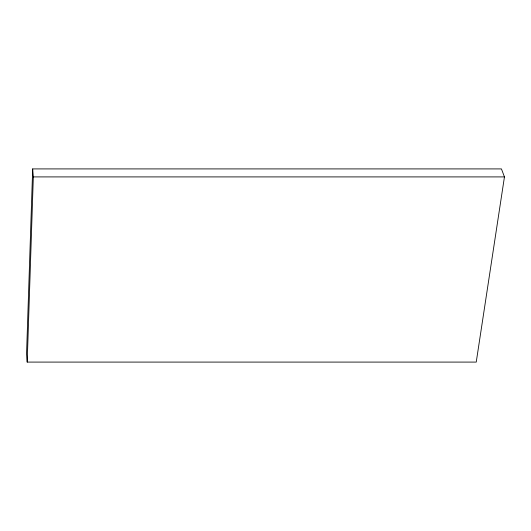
<?xml version="1.0" encoding="UTF-8"?>
<svg xmlns="http://www.w3.org/2000/svg" width="531" height="531" viewBox="0 0 531 531"><rect width="100%" height="100%" fill="white"/><g stroke="black" fill="none" stroke-linecap="round" stroke-linejoin="round"><path stroke-width="0.8" d="M32.676 168.911L26.55 354.091L27.2 362.089L476.241 362.089L504.45 176.909L501.443 168.911L32.676 168.911L33.327 176.909L27.2 362.089M33.327 176.909L504.45 176.909"/></g></svg>
